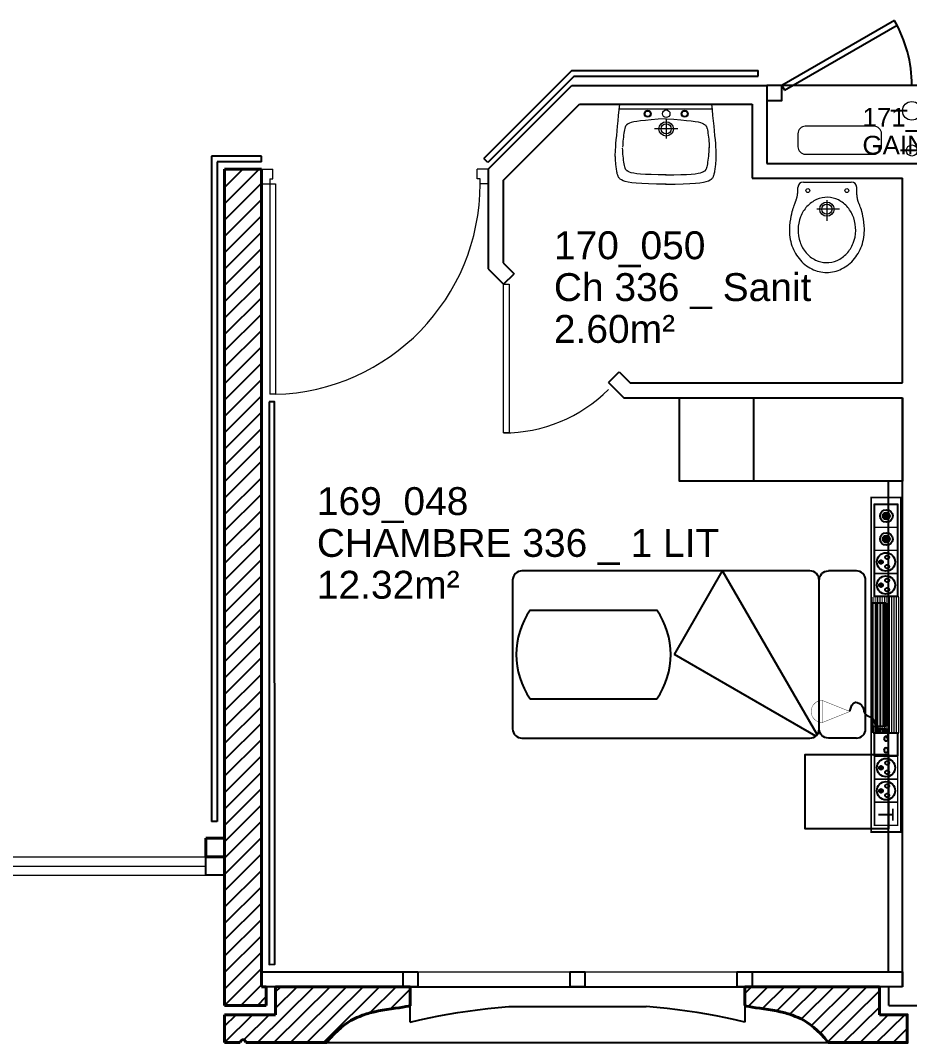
# Model space of a CAD drawing. Header units: metres. Extents: x 143.8 to 210.8, y 45.3 to 115.9.
# Drawn here: x 166.1 to 170.89, y 45.27 to 50.77 of the extents above; entities that cross this region are included whole.
import ezdxf

# ---------------------------------------------------------------- set-up
doc = ezdxf.new("R2010")
doc.units = ezdxf.units.M
doc.header["$LTSCALE"] = 0.6
doc.header["$MEASUREMENT"] = 0
doc.linetypes.add('CONTINU', pattern=[0])
doc.linetypes.add('HIDDEN2', pattern=[0.1875, 0.125, -0.0625])
doc.layers.get('0').update_dxf_attribs({"linetype": 'CONTINUOUS'})
for name, color, linetype in [('009 main courant', 181, 'CONTINUOUS'), ('010 Equipement CH', 7, 'CONTINUOUS'), ('400 Lits', 150, 'CONTINUOUS'), ('A_AGENC', 204, 'CONTINUOUS'), ('A_EQMP', 142, 'CONTINUOUS'), ('A_Etiqu_Gaine', 8, 'CONTINUOUS'), ('A_Etiqu_Gaine_code', 8, 'CONTINUOUS'), ('A_Etiqu_Local', 8, 'CONTINUOUS'), ('A_HACH_STRUC', 7, 'CONTINUOUS'), ('A_MUR_CLOIS', 8, 'CONTINU'), ('A_MURS_ALÈG', 7, 'CONTINU')]:
    doc.layers.add(name, color=color, linetype=linetype)
for name, color, linetype, lineweight in [('A_CHASS', 4, 'CONTINU', 0), ('A_MURS_STRU', 7, 'CONTINU', 40), ('A_PORTE', 8, 'CONTINU', 0), ('A_SANI', 5, 'CONTINU', 0)]:
    doc.layers.add(name, color=color, linetype=linetype, lineweight=lineweight)
doc.styles.add('Attribut', font='arial.ttf')
pattern_1 = [(0, (-148.712983, -85.579135), (0.0046875, 0.009375), [0, -0.009375])]

# ---------------------------------------------------------------- blocks, each defined once
blk = doc.blocks.new('TIRETTE-LIT')
at = {"layer": 'A_EQMP'}
h = blk.add_hatch(color=256, dxfattribs=at)
h.paths.add_polyline_path([(8.95, 3.75, 1), (6.05, 3.75, 1)])
h.paths.add_polyline_path([(6.05, -3.75, 1), (8.95, -3.75, 1)])
for p, q in [((0, 7.5), (0, -7.5)), ((15, 7.5), (0, 7.5)), ((15, -7.5), (15, 7.5)), ((0, -7.5), (15, -7.5))]:
    blk.add_line(p, q, dxfattribs=at)
at = {"layer": 'A_EQMP', "const_width": 0.24}
for points in [[(31.04, 21.42), (49.04, 28.62)], [(49.04, 28.62), (49.04, 14.22)], [(31.04, 21.42), (49.04, 14.22)]]:
    blk.add_lwpolyline(points, dxfattribs=at)
for points in [[(49.04, 14.22, 1), (49.04, 28.62, 1)], [(49.04, 27.42, 1.477033), (49.04, 27.42)]]:
    blk.add_lwpolyline(points, format="xyb", dxfattribs=at)
at = {"layer": 'A_EQMP'}
for centre in [(7.5, 3.75), (7.5, -3.75)]:
    blk.add_circle(centre, 1.45, dxfattribs=at)
blk.add_spline([(31.1, 21.54), (27.52, 27.45), (22.69, 24.22), (21.08, 19.57), (16.82, 17.32), (12.68, 10.42), (6.83, 9.91), (7.17, 3.87)], degree=3, dxfattribs=at)
blk = doc.blocks.new('A$C01C47C35')
at = {"layer": 'A_EQMP', "linetype": 'Continuous'}
h = blk.add_hatch(dxfattribs=at)
h.set_pattern_fill('DOTS', color=256, scale=0.15, style=0)
h.set_pattern_definition(pattern_1)
edge = h.paths.add_edge_path()
edge.add_line((1.2716, 0.4664), (1.2726, 0.4664))
edge.add_line((1.2726, 0.4664), (1.2726, 0.4839))
edge.add_line((1.2726, 0.4839), (0.5387, 0.4839))
edge.add_line((0.5387, 0.4839), (0.5387, 0.3239))
edge.add_line((0.5387, 0.3239), (0.574, 0.3239))
edge.add_line((0.574, 0.3239), (0.574, 0.4066))
edge.add_line((0.574, 0.4066), (0.905, 0.4066))
edge.add_line((0.905, 0.4066), (1.236, 0.4066))
edge.add_line((1.236, 0.4066), (1.236, 0.3499))
edge.add_spline(control_points=[(1.236, 0.3499), (1.2411, 0.3527), (1.2564, 0.3661), (1.2412, 0.4135), (1.2624, 0.4158), (1.2716, 0.4145)], knot_values=[28.337457, 28.337457, 28.337457, 28.337457, 30.502349, 36.382785, 39.476515, 39.476515, 39.476515, 39.476515], degree=3, periodic=0)
edge.add_line((1.2716, 0.4145), (1.2716, 0.4664))
at = {"layer": 'A_EQMP', "linetype": 'HIDDEN2'}
for points in [[(0.1237, 0.4052, 1), (0.0853, 0.4052, 1)], [(0.2478, 0.4052, 1), (0.2095, 0.4052, 1)], [(0.3424, 0.3767, 1), (0.3629, 0.3767, 1)], [(0.4665, 0.3767, 1), (0.487, 0.3767, 1)], [(1.4493, 0.3767, 1), (1.4697, 0.3767, 1)], [(1.5734, 0.3767, 1), (1.5939, 0.3767, 1)]]:
    blk.add_hatch(color=256, dxfattribs=at).paths.add_polyline_path(points)
at = {"layer": 'A_EQMP'}
h = blk.add_hatch(dxfattribs=at)
h.set_pattern_fill('PLASTI', color=1, scale=0.16551, style=0)
h.set_pattern_definition([(360, (-8.3594, 6.80946), (1e-17, 0.04137741), []), (360, (-8.3594, 6.81463), (1e-17, 0.04137741), []), (360, (-8.3594, 6.819804), (1e-17, 0.04137741), []), (360, (-8.3594, 6.83532), (1e-17, 0.04137741), [])])
h.paths.add_polyline_path([(1.236, 0.3239), (1.236, 0.4066), (0.905, 0.4066), (0.574, 0.4066), (0.574, 0.3239)])
at = {"layer": 'A_EQMP', "linetype": 'Continuous'}
h = blk.add_hatch(dxfattribs=at)
h.set_pattern_fill('DOTS', color=256, scale=0.15, style=0)
h.set_pattern_definition(pattern_1)
edge = h.paths.add_edge_path()
edge.add_spline(control_points=[(1.2716, 0.4145), (1.2624, 0.4158), (1.2412, 0.4135), (1.2564, 0.3661), (1.2411, 0.3527), (1.236, 0.3499)], knot_values=[28.337457, 28.337457, 28.337457, 28.337457, 31.431187, 37.311623, 39.476515, 39.476515, 39.476515, 39.476515], degree=3, periodic=0)
edge.add_line((1.236, 0.3499), (1.236, 0.3239))
edge.add_line((1.236, 0.3239), (1.2739, 0.3239))
edge.add_line((1.2739, 0.3239), (1.2739, 0.3423))
edge.add_line((1.2739, 0.3423), (1.2722, 0.3423))
edge.add_line((1.2722, 0.3423), (1.2722, 0.3423))
edge.add_line((1.2722, 0.3423), (1.2716, 0.3423))
edge.add_line((1.2716, 0.3423), (1.2716, 0.4145))
at = {"layer": 'A_EQMP'}
for p, q in [((0.574, 0.4066), (0.574, 0.3239)), ((0.905, 0.4066), (0.574, 0.4066)), ((0.905, 0.4066), (1.236, 0.4066)), ((1.236, 0.3239), (1.236, 0.4066)), ((0.574, 0.3239), (1.236, 0.3239))]:
    blk.add_line(p, q, dxfattribs=at)
for points, const_width in [([(1.805, 0.3239), (1.805, 0.4839), (0.005, 0.4839), (0.005, 0.3239)], 0.01), ([(0.5378, 0.3423), (0.5378, 0.4664), (0.0412, 0.4664), (0.0412, 0.3423)], 0.00828), ([(1.7688, 0.3423), (1.7688, 0.4664), (1.2722, 0.4664), (1.2722, 0.3423)], 0.00828)]:
    blk.add_lwpolyline(points, close=True, dxfattribs=dict(at, const_width=const_width))
at = {"layer": 'A_EQMP', "linetype": 'Continuous'}
blk.add_lwpolyline([(0.0412, 0.4664), (0.5378, 0.4664), (0.5378, 0.3423), (0.0412, 0.3423)], close=True, dxfattribs=at)
at = {"layer": 'A_EQMP', "const_width": 0.00828}
for points in [[(0.1654, 0.4664), (0.1654, 0.3423)], [(0.2895, 0.4664), (0.2895, 0.3423)], [(0.2895, 0.4664), (0.2895, 0.3423)], [(0.4136, 0.4664), (0.4136, 0.3423)], [(1.3964, 0.4664), (1.3964, 0.3423)], [(1.5205, 0.4664), (1.5205, 0.3423)], [(1.6446, 0.4664), (1.6446, 0.3423)], [(1.7688, 0.4664), (1.7688, 0.3423)]]:
    blk.add_lwpolyline(points, dxfattribs=at)
at = {"layer": 'A_EQMP'}
for centre, radius in [((0.3517, 0.4036), 0.0493), ((0.4759, 0.4036), 0.0493), ((1.4586, 0.4036), 0.0493), ((1.5827, 0.4036), 0.0493), ((0.1045, 0.4058), 0.0338), ((0.1045, 0.4052), 0.0192), ((0.2286, 0.4058), 0.0338), ((0.2286, 0.4052), 0.0192)]:
    blk.add_circle(centre, radius, dxfattribs=at)
at = {"layer": 'A_EQMP', "linetype": 'HIDDEN2'}
for centre in [(0.3265, 0.41), (0.3526, 0.3767), (0.3769, 0.41), (0.4506, 0.41), (0.4768, 0.3767), (0.5011, 0.41), (1.4334, 0.41), (1.4595, 0.3767), (1.4838, 0.41), (1.5575, 0.41), (1.5836, 0.3767), (1.6079, 0.41)]:
    blk.add_circle(centre, 0.0102, dxfattribs=at)
at = {"layer": 'A_EQMP', "linetype": 'HIDDEN2', "xscale": -0.00827548159, "yscale": 0.00827548159, "zscale": 0.00827548159, "rotation": 90}
blk.add_blockref('TIRETTE-LIT', (1.3337, 0.4664), dxfattribs=at)
at = {"layer": 'A_EQMP', "linetype": 'HIDDEN2', "insert": (1.6759, 0.4453), "char_height": 0.082755, "width": 0.124132, "attachment_point": 1}
blk.add_mtext('\\fArial|b0|i0|c0|p34;T', dxfattribs=at)
blk = doc.blocks.new('A_Etiqu_Local')
at = {"style": 'Attribut', "flags": 1}
for tag, p in [('CODE_HOPITAL', (-0.4463, 1.632)), ('CODE_SITE', (-0.4463, 1.407)), ('CODE_BATIMENT', (-0.4463, 1.182)), ('CODE_SECTEUR', (-0.4463, 0.957)), ('CODE_ETAGE', (-0.4463, 0.732)), ('NOM_NORMALISE', (-0.4463, -0.843)), ('SECTEUR_ACTIVITE', (-0.4463, -1.068)), ('SOUS_SECTEUR_ACTIVITE', (-0.4463, -1.293)), ('VOLUME', (-0.4463, -1.518)), ('SERVICE', (-0.4463, -1.743)), ('CODE_UG', (-0.4463, -1.968)), ('CODE_UA', (-0.4463, -2.193)), ('CODE_POLE', (-0.4463, -2.418)), ('OCCUPANT_EXTERNE', (-0.4463, -2.643)), ('DISPONIBILITE', (-0.4463, -2.868)), ('ACCES_HANDICAPES', (-0.4463, -3.093)), ('NATURE_SOL', (-0.4463, -3.318)), ('RISQUE_LABORATOIRE', (-0.4463, -3.543)), ('AMIANTE', (-0.4463, -3.768))]:
    blk.add_attdef(tag, p, '', height=0.15, dxfattribs=at)
at = {"layer": 'A_Etiqu_Local', "style": 'Attribut'}
for tag, p in [('CODE_PIECE', (-0.4463, 0.282)), ('NOM_USAGE', (-0.4463, 0.057)), ('SURFACE', (-0.4463, -0.168))]:
    blk.add_attdef(tag, p, '', height=0.15, dxfattribs=at)
blk = doc.blocks.new('A_Etiqu_Gaine')
at = {"style": 'Attribut', "flags": 1}
for tag, p in [('CODE_HOPITAL', (-0.4323, 0.8651)), ('CODE_SITE', (-0.4323, 0.7151)), ('CODE_BATIMENT', (-0.4323, 0.5651)), ('CODE_SECTEUR', (-0.4323, 0.4151)), ('CODE_ETAGE', (-0.4323, 0.2651)), ('NOM_NORMALISE', (-0.4323, -0.3349)), ('SECTEUR_ACTIVITE', (-0.4323, -0.4849)), ('SOUS_SECTEUR_ACTIVITE', (-0.4323, -0.6349)), ('SURFACE', (-0.4323, -0.7849)), ('CODE_UG', (-0.4323, -0.9349)), ('CODE_POLE', (-0.4323, -1.0849)), ('AMIANTE', (-0.4323, -1.2349))]:
    blk.add_attdef(tag, p, '', height=0.1, dxfattribs=at)
at = {"layer": 'A_Etiqu_Gaine', "style": 'Attribut'}
blk.add_attdef('NOM_USAGE', (-0.4323, -0.1849), '', height=0.1, dxfattribs=at)
at = {"layer": 'A_Etiqu_Gaine_code', "style": 'Attribut'}
blk.add_attdef('CODE_PIECE', (-0.4323, -0.0349), '', height=0.1, dxfattribs=at)
blk = doc.blocks.new('BROCA2-G192')
at = {"layer": '400 Lits', "linetype": 'Continuous'}
for p, q in [((24.795578, 1.825006), (25.055389, 2.275006)), ((25.564117, 1.393861), (25.055389, 2.275006)), ((25.775002, 2.275006), (25.625008, 2.275006)), ((25.575005, 1.425004), (25.575005, 2.225007)), ((25.556152, 1.385892), (24.795578, 1.825006)), ((25.775002, 1.375005), (25.625008, 1.375005))]:
    blk.add_line(p, q, dxfattribs=at)
for points in [[(25.525276, 2.275006), (23.975006, 2.275006, 0.414214), (23.925006, 2.225007), (23.925003, 1.425004, 0.414214), (23.975006, 1.375004), (25.525276, 1.375005)], [(25.525002, 1.375005, 0.414213), (25.575002, 1.425004), (25.575005, 2.225007, 0.414214), (25.525002, 2.275007)], [(25.625008, 1.375005, -0.414213), (25.575008, 1.425004), (25.575005, 2.225007, -0.414214), (25.625008, 2.275007)], [(25.775002, 1.375005, 0.414213), (25.825002, 1.425004), (25.825005, 2.225007, 0.414214), (25.775002, 2.275007)]]:
    blk.add_lwpolyline(points, format="xyb", dxfattribs=at)
blk = doc.blocks.new('BROCA2-G215')
at = {"layer": '400 Lits', "linetype": 'Continuous'}
for p, q in [((24.019503, 2.063558), (24.701082, 2.063558)), ((24.019503, 1.586453), (24.701082, 1.586453))]:
    blk.add_line(p, q, dxfattribs=at)
for start, end in [(145.007771, 214.992539), (325.007913, 34.99193)]:
    blk.add_arc((24.360292, 1.825006), 0.415985, start, end, dxfattribs=at)

msp = doc.modelspace()

# ---------------------------------------------------------------- hatches: boundary and pattern name
at = {"layer": 'A_HACH_STRUC'}
h = msp.add_hatch(dxfattribs=at)
h.set_pattern_fill('ANSI31', color=8, scale=0.5, angle=359.7696, style=0)
h.set_pattern_definition([(44.7696, (167.19986, 45.471174), (-0.0440161, 0.0443715), [])])
h.paths.add_polyline_path([(167.3999, 49.9711), (167.1999, 49.9711), (167.1999, 46.2712), (167.1999, 46.1712), (167.1999, 45.4712), (167.4249, 45.4712), (167.4249, 45.5712), (167.3999, 45.5712), (167.3999, 45.6512)])
h = msp.add_hatch(dxfattribs=at)
h.set_pattern_fill('ANSI31', color=8, scale=0.5, angle=359.7696, style=0)
h.set_pattern_definition([(44.7696, (167.2002, 45.27117), (-0.044016, 0.0443715), [])])
h.paths.add_polyline_path([(168.2002, 45.5712), (168.1602, 45.5712), (167.4751, 45.5712), (167.4751, 45.4212), (167.2002, 45.4212), (167.2002, 45.2712), (167.2852, 45.2712, -1), (167.3152, 45.2712), (167.7502, 45.2712), (167.7705, 45.296), (167.7903, 45.3178), (167.8095, 45.3367), (167.8282, 45.353), (167.8463, 45.3671), (167.8638, 45.3791), (167.8808, 45.3893), (167.8972, 45.3981), (167.9132, 45.4056), (167.9285, 45.4122), (167.94, 45.4167), (167.951, 45.4208), (167.9585, 45.4233), (167.9661, 45.4258), (167.974, 45.4282), (167.9822, 45.4305), (167.9906, 45.4327), (167.9995, 45.4348), (168.0089, 45.4369), (168.0292, 45.441), (168.051, 45.445), (168.0736, 45.4488), (168.0965, 45.4524), (168.1188, 45.4557), (168.1401, 45.4589), (168.1595, 45.4617), (168.1764, 45.4643), (168.1903, 45.4665), (168.2002, 45.4683)])
h = msp.add_hatch(dxfattribs=at)
h.set_pattern_fill('ANSI31', color=8, scale=0.5, angle=359.7696, style=0)
h.set_pattern_definition([(44.7696, (170.00019, 45.27117), (-0.044016, 0.0443715), [])])
h.paths.add_polyline_path([(170.8752, 45.4212), (170.7253, 45.4212), (170.7253, 45.5712), (170.0002, 45.5712), (170.0002, 45.4683), (170.0101, 45.4665), (170.024, 45.4643), (170.0409, 45.4617), (170.0603, 45.4589), (170.0816, 45.4557), (170.1039, 45.4524), (170.1268, 45.4488), (170.1494, 45.445), (170.1712, 45.441), (170.1915, 45.4369), (170.2009, 45.4348), (170.2098, 45.4327), (170.2182, 45.4305), (170.2264, 45.4282), (170.2343, 45.4258), (170.2419, 45.4233), (170.2494, 45.4208), (170.2569, 45.418), (170.2643, 45.4152), (170.2718, 45.4122), (170.2872, 45.4056), (170.3032, 45.3981), (170.3196, 45.3893), (170.3366, 45.3791), (170.3541, 45.3671), (170.3722, 45.353), (170.3909, 45.3367), (170.4101, 45.3178), (170.4298, 45.296), (170.4502, 45.2712), (170.8752, 45.2712)])

# ---------------------------------------------------------------- linework, layer by layer
at = {"layer": '009 main courant', "color": 8, "linetype": 'Continuous'}
for p, q in [((169.0691, 50.5011), (168.5957, 50.0276)), ((169.0691, 50.5011), (170.0725, 50.5011)), ((170.0724, 50.4711), (170.0725, 50.5011)), ((169.0815, 50.4711), (168.6169, 50.0064)), ((169.0815, 50.4711), (170.0725, 50.4711)), ((167.3999, 50.0411), (167.1299, 50.0411)), ((167.1299, 50.0411), (167.1299, 46.4612)), ((167.3999, 50.011), (167.1599, 50.011)), ((167.1599, 50.011), (167.1599, 46.4612)), ((167.3999, 50.011), (167.3999, 50.0411)), ((168.6169, 50.0064), (168.5957, 50.0276)), ((167.1599, 46.4612), (167.1299, 46.4612))]:
    msp.add_line(p, q, dxfattribs=at)
msp.add_lwpolyline([(167.4399, 48.7187), (167.4398, 45.6915), (167.4712, 45.6927), (167.4699, 48.7187)], close=True, dxfattribs=at)
at = {"layer": 'A_AGENC', "color": 8, "linetype": 'Continuous'}
for p, q in [((170.8061, 50.7711), (170.1999, 50.4211)), ((170.8211, 50.7451), (170.8061, 50.7711)), ((170.2149, 50.3951), (170.8211, 50.7451)), ((171.6799, 50.4211), (170.1199, 50.4211)), ((170.1999, 50.4211), (170.2149, 50.3951))]:
    msp.add_line(p, q, dxfattribs=at)
msp.add_lwpolyline([(170.1199, 50.4211), (170.1199, 50.3411), (170.1999, 50.3411), (170.1999, 50.4211)], dxfattribs=at)
msp.add_arc((170.1999, 50.4211), 0.7, 360, 30, dxfattribs=at)
at = {"layer": 'A_CHASS', "color": 8}
for p, q in [((165.65, 46.2712), (167.1, 46.2712)), ((165.6501, 46.2212), (167.0999, 46.2212)), ((165.6501, 46.1712), (167.1999, 46.1712))]:
    msp.add_line(p, q, dxfattribs=at)
at = {"layer": 'A_CHASS', "color": 8, "linetype": 'Continuous'}
for p, q in [((168.2402, 45.6512), (169.9602, 45.6512)), ((169.9602, 45.5712), (168.2402, 45.5712))]:
    msp.add_line(p, q, dxfattribs=at)
at = {"layer": 'A_EQMP', "color": 8, "linetype": 'Continuous'}
for p, q in [((170.8748, 50.2848), (170.7869, 50.2848)), ((170.9613, 50.0711), (170.8383, 50.0711)), ((170.0497, 48.2911), (170.0497, 48.7411)), ((170.7748, 45.6512), (170.7749, 48.2911))]:
    msp.add_line(p, q, dxfattribs=at)
for points in [[(170.8497, 48.7411), (170.8497, 48.2911), (169.6497, 48.2911), (169.6497, 48.7411)], [(170.7748, 46.4212), (170.3248, 46.4212), (170.3248, 46.8212), (170.7748, 46.8212)]]:
    msp.add_lwpolyline(points, close=True, dxfattribs=at)
at = {"layer": 'A_MUR_CLOIS', "color": 8, "linetype": 'Continuous'}
for p, q in [((168.6197, 49.9711), (169.0697, 50.4211)), ((169.0697, 50.4211), (170.1199, 50.4211)), ((170.1199, 50.4211), (170.1199, 50.0015)), ((168.6997, 49.9096), (169.1111, 50.3211)), ((169.1111, 50.3211), (170.0399, 50.3211)), ((170.0399, 50.3211), (170.0399, 49.9215)), ((170.1199, 50.0015), (171.6799, 50.0015)), ((168.6197, 49.9711), (168.6197, 49.4336)), ((168.6997, 49.9096), (168.6997, 49.4667)), ((170.0399, 49.9215), (170.8499, 49.9215)), ((170.8499, 48.8211), (170.8499, 49.9215)), ((168.6997, 49.4667), (168.7584, 49.408)), ((168.6197, 49.4336), (168.7018, 49.3514)), ((168.7018, 49.3514), (168.7584, 49.408)), ((169.2675, 48.8232), (169.3241, 48.8798)), ((169.3241, 48.8798), (169.3828, 48.8211)), ((169.2675, 48.8232), (169.3497, 48.7411)), ((169.3828, 48.8211), (170.8499, 48.8211)), ((169.3497, 48.7411), (170.8499, 48.7411)), ((170.8502, 45.5712), (170.8499, 48.7411)), ((168.2402, 45.5712), (167.3999, 45.5712)), ((170.8502, 45.5712), (169.9602, 45.5712)), ((170.7753, 45.4712), (170.7753, 45.5712)), ((170.7753, 45.4712), (171.0251, 45.4712))]:
    msp.add_line(p, q, dxfattribs=at)
for points in [[(167.1999, 46.1712), (167.0999, 46.1712), (167.0999, 46.2712), (167.1999, 46.2712)], [(169.0602, 45.5712), (169.0602, 45.6512), (169.1402, 45.6512), (169.1402, 45.5712)]]:
    msp.add_lwpolyline(points, close=True, dxfattribs=at)
for points in [[(167.3999, 45.5712), (167.3999, 45.6512), (168.2402, 45.6512)], [(168.1602, 45.6512), (168.1602, 45.5712)], [(168.2402, 45.6512), (168.2402, 45.5712)], [(169.9602, 45.5712), (169.9602, 45.6512), (170.8502, 45.6512)], [(170.0402, 45.6512), (170.0402, 45.5712)], [(170.8502, 45.6512), (170.8502, 45.5712)]]:
    msp.add_lwpolyline(points, dxfattribs=at)
at = {"layer": 'A_MURS_ALÈG', "color": 8, "ltscale": 200}
for p, q in [((168.2002, 45.3812), (168.2002, 45.5712)), ((170.0002, 45.5712), (170.0002, 45.3812)), ((168.4048, 45.4247), (168.4567, 45.4332)), ((168.4567, 45.4332), (168.5093, 45.4408)), ((168.5093, 45.4408), (168.5627, 45.4477)), ((168.5627, 45.4477), (168.6174, 45.4539)), ((168.6174, 45.4539), (168.6733, 45.4595)), ((168.6733, 45.4595), (168.7308, 45.4646)), ((168.7308, 45.4646), (169.4696, 45.4646)), ((169.5271, 45.4595), (169.4696, 45.4646)), ((169.583, 45.4539), (169.5271, 45.4595)), ((169.6376, 45.4477), (169.583, 45.4539)), ((169.6911, 45.4408), (169.6376, 45.4477)), ((169.7437, 45.4332), (169.6911, 45.4408)), ((169.7956, 45.4247), (169.7437, 45.4332)), ((168.2002, 45.3812), (168.2514, 45.3936)), ((168.2514, 45.3936), (168.3024, 45.405)), ((168.3024, 45.405), (168.3535, 45.4153)), ((168.3535, 45.4153), (168.4048, 45.4247)), ((169.8469, 45.4153), (169.7956, 45.4247)), ((169.898, 45.405), (169.8469, 45.4153)), ((169.949, 45.3936), (169.898, 45.405)), ((170.0002, 45.3812), (169.949, 45.3936)), ((167.7502, 45.2712), (170.4502, 45.2712))]:
    msp.add_line(p, q, dxfattribs=at)
at = {"layer": 'A_MURS_ALÈG', "color": 8, "linetype": 'Continuous'}
msp.add_line((168.2002, 45.5712), (170.0002, 45.5712), dxfattribs=at)
at = {"layer": 'A_MURS_STRU', "color": 8, "linetype": 'Continuous'}
for p, q in [((167.3999, 49.9711), (167.1999, 49.9711)), ((167.1999, 46.2712), (167.1999, 49.9711)), ((167.3999, 45.5712), (167.3999, 49.9711)), ((167.1999, 46.3712), (167.1, 46.3712)), ((167.1, 46.3712), (167.1, 46.2712)), ((167.1999, 45.4712), (167.1999, 46.3712)), ((167.1999, 46.2712), (167.1, 46.2712)), ((167.4249, 45.5712), (167.3999, 45.5712)), ((167.4249, 45.4712), (167.4249, 45.5712)), ((167.4751, 45.4212), (167.4751, 45.5712)), ((168.2002, 45.5712), (167.4751, 45.5712)), ((168.2003, 45.4684), (168.2002, 45.5712)), ((170.0002, 45.5712), (170.7253, 45.5712)), ((170.0002, 45.4712), (170.0002, 45.5712)), ((170.7253, 45.4212), (170.7253, 45.5712)), ((167.1999, 45.4712), (167.4249, 45.4712)), ((167.4751, 45.4212), (167.2002, 45.4212)), ((167.2002, 45.4212), (167.2002, 45.2712)), ((167.2002, 45.2712), (167.2852, 45.2712)), ((167.3152, 45.2712), (167.7502, 45.2712))]:
    msp.add_line(p, q, dxfattribs=at)
for points in [[(167.7502, 45.2712), (167.7705, 45.296), (167.7903, 45.3178), (167.8095, 45.3367), (167.8282, 45.353), (167.8463, 45.3671), (167.8638, 45.3791), (167.8808, 45.3893), (167.8972, 45.3981), (167.9132, 45.4056), (167.9285, 45.4122), (167.9285, 45.4122), (167.9361, 45.4152), (167.9435, 45.418), (167.951, 45.4208), (167.9585, 45.4233), (167.9661, 45.4258), (167.974, 45.4282), (167.9822, 45.4305), (167.9906, 45.4327), (167.9995, 45.4348), (168.0089, 45.4369), (168.0089, 45.4369), (168.0292, 45.441), (168.051, 45.445), (168.0736, 45.4488), (168.0965, 45.4524), (168.1188, 45.4557), (168.1401, 45.4589), (168.1595, 45.4617), (168.1764, 45.4643), (168.1903, 45.4665), (168.2003, 45.4684)], [(170.4502, 45.2712), (170.4298, 45.296), (170.4101, 45.3178), (170.3909, 45.3367), (170.3722, 45.353), (170.3541, 45.3671), (170.3366, 45.3791), (170.3196, 45.3893), (170.3032, 45.3981), (170.2872, 45.4056), (170.2718, 45.4122), (170.2718, 45.4122), (170.2643, 45.4152), (170.2569, 45.418), (170.2494, 45.4208), (170.2419, 45.4233), (170.2343, 45.4258), (170.2264, 45.4282), (170.2182, 45.4305), (170.2098, 45.4327), (170.2009, 45.4348), (170.1915, 45.4369), (170.1915, 45.4369), (170.1712, 45.441), (170.1494, 45.445), (170.1268, 45.4488), (170.1039, 45.4524), (170.0816, 45.4557), (170.0603, 45.4589), (170.0409, 45.4617), (170.024, 45.4643), (170.0101, 45.4665), (170.0001, 45.4684)], [(170.7253, 45.4212), (170.8752, 45.4212), (170.8752, 45.2712), (170.4502, 45.2712)]]:
    msp.add_lwpolyline(points, dxfattribs=at)
msp.add_arc((167.3002, 45.2712), 0.015, 360, 180, dxfattribs=at)
at = {"layer": 'A_PORTE', "color": 8, "linetype": 'Continuous'}
for p, q in [((167.3999, 49.9711), (167.3999, 49.8911)), ((167.3999, 49.9711), (167.4598, 49.9711)), ((167.4598, 49.9188), (167.4598, 49.9711)), ((168.5598, 49.9188), (168.5598, 49.9711)), ((168.6197, 49.9711), (168.5598, 49.9711)), ((168.6197, 49.9711), (168.6197, 49.8911)), ((167.3999, 49.8911), (167.4738, 49.8911)), ((167.4438, 49.9188), (167.4438, 48.7595)), ((167.4438, 49.9188), (167.4598, 49.9188)), ((167.4738, 49.8911), (167.4738, 48.7595)), ((168.5758, 49.9188), (168.5598, 49.9188)), ((168.5758, 49.8911), (168.5758, 49.9188)), ((168.6197, 49.8911), (168.5758, 49.8911)), ((167.4738, 48.7595), (167.4438, 48.7595))]:
    msp.add_line(p, q, dxfattribs=at)
msp.add_lwpolyline([(168.7318, 49.3514), (168.7318, 48.5514), (168.7018, 48.5514), (168.7018, 49.3514)], close=True, dxfattribs=at)
at = {"layer": 'A_PORTE', "color": 8}
msp.add_arc((167.4438, 49.8911), 1.132, 271.5186, 360, dxfattribs=at)
at = {"layer": 'A_PORTE', "color": 8, "linetype": 'Continuous'}
msp.add_arc((168.7018, 49.3514), 0.8, 270, 315, dxfattribs=at)
at = {"layer": 'A_SANI', "color": 8, "linetype": 'Continuous'}
for p, q in [((169.3217, 50.2593), (169.3247, 50.2896)), ((169.3247, 50.2896), (169.3278, 50.3211)), ((169.3278, 50.3211), (169.8232, 50.3211)), ((169.3278, 50.2961), (169.8232, 50.2961)), ((169.8262, 50.2896), (169.8232, 50.3211)), ((169.8293, 50.2593), (169.8262, 50.2896)), ((169.316, 50.2026), (169.3188, 50.2303)), ((169.3188, 50.2303), (169.3217, 50.2593)), ((169.5775, 50.2386), (169.5775, 50.1365)), ((169.8322, 50.2303), (169.8293, 50.2593)), ((169.835, 50.2026), (169.8322, 50.2303)), ((169.311, 50.1521), (169.3134, 50.1765)), ((169.3134, 50.1765), (169.316, 50.2026)), ((169.6407, 50.1875), (169.5142, 50.1875)), ((169.8376, 50.1765), (169.835, 50.2026)), ((169.84, 50.1521), (169.8376, 50.1765)), ((169.3057, 50.0902), (169.3071, 50.1088)), ((169.3071, 50.1088), (169.3089, 50.1294)), ((169.3089, 50.1294), (169.311, 50.1521)), ((169.8421, 50.1294), (169.84, 50.1521)), ((169.8439, 50.1088), (169.8421, 50.1294)), ((169.8453, 50.0902), (169.8439, 50.1088)), ((169.3037, 50.0473), (169.3038, 50.0533)), ((169.3038, 50.0533), (169.304, 50.0597)), ((169.304, 50.0597), (169.3042, 50.0665)), ((169.3042, 50.0665), (169.3046, 50.0738)), ((169.3046, 50.0738), (169.3057, 50.0902)), ((169.8464, 50.0738), (169.8453, 50.0902)), ((169.8468, 50.0665), (169.8464, 50.0738)), ((169.847, 50.0597), (169.8468, 50.0665)), ((169.8472, 50.0533), (169.847, 50.0597)), ((169.8473, 50.0473), (169.8472, 50.0533)), ((169.3037, 50.0415), (169.3037, 50.0473)), ((169.3039, 50.0358), (169.3037, 50.0415)), ((169.3041, 50.0302), (169.3039, 50.0358)), ((169.3044, 50.0246), (169.3041, 50.0302)), ((169.3047, 50.0189), (169.3044, 50.0246)), ((169.3052, 50.013), (169.3047, 50.0189)), ((169.3058, 50.0068), (169.3052, 50.013)), ((169.3064, 50.0004), (169.3058, 50.0068)), ((169.3071, 49.9939), (169.3064, 50.0004)), ((169.3078, 49.9874), (169.3071, 49.9939)), ((169.8432, 49.9874), (169.8439, 49.9939)), ((169.8439, 49.9939), (169.8446, 50.0004)), ((169.8446, 50.0004), (169.8452, 50.0068)), ((169.8452, 50.0068), (169.8458, 50.013)), ((169.8458, 50.013), (169.8462, 50.0189)), ((169.8462, 50.0189), (169.8466, 50.0246)), ((169.8466, 50.0246), (169.8469, 50.0302)), ((169.8469, 50.0302), (169.8471, 50.0358)), ((169.8471, 50.0358), (169.8473, 50.0415)), ((169.8473, 50.0415), (169.8473, 50.0473)), ((169.3086, 49.9808), (169.3078, 49.9874)), ((169.3095, 49.9743), (169.3086, 49.9808)), ((169.3104, 49.9681), (169.3095, 49.9743)), ((169.3114, 49.962), (169.3104, 49.9681)), ((169.3124, 49.9563), (169.3114, 49.962)), ((169.3134, 49.951), (169.3124, 49.9563)), ((169.3145, 49.9461), (169.3134, 49.951)), ((169.3156, 49.9417), (169.3145, 49.9461)), ((169.3168, 49.9377), (169.3156, 49.9417)), ((169.8342, 49.9377), (169.8354, 49.9417)), ((169.8354, 49.9417), (169.8365, 49.9461)), ((169.8365, 49.9461), (169.8376, 49.951)), ((169.8376, 49.951), (169.8386, 49.9563)), ((169.8386, 49.9563), (169.8396, 49.962)), ((169.8396, 49.962), (169.8406, 49.9681)), ((169.8406, 49.9681), (169.8415, 49.9743)), ((169.8415, 49.9743), (169.8424, 49.9808)), ((169.8424, 49.9808), (169.8432, 49.9874)), ((169.3182, 49.934), (169.3168, 49.9377)), ((169.3197, 49.9306), (169.3182, 49.934)), ((169.3213, 49.9275), (169.3197, 49.9306)), ((169.3232, 49.9247), (169.3213, 49.9275)), ((169.3254, 49.922), (169.3232, 49.9247)), ((169.3278, 49.9195), (169.3254, 49.922)), ((169.3305, 49.9172), (169.3278, 49.9195)), ((169.3372, 49.9126), (169.3305, 49.9172)), ((169.3459, 49.9084), (169.3372, 49.9126)), ((169.3574, 49.9046), (169.3459, 49.9084)), ((169.3725, 49.9011), (169.3574, 49.9046)), ((169.3918, 49.898), (169.3725, 49.9011)), ((169.4161, 49.8954), (169.3918, 49.898)), ((169.4461, 49.8931), (169.4161, 49.8954)), ((169.4825, 49.8914), (169.4461, 49.8931)), ((169.526, 49.8901), (169.4825, 49.8914)), ((169.5775, 49.8893), (169.526, 49.8901)), ((169.5735, 49.8893), (169.625, 49.8901)), ((169.625, 49.8901), (169.6685, 49.8914)), ((169.6685, 49.8914), (169.7049, 49.8931)), ((169.7049, 49.8931), (169.7349, 49.8954)), ((169.7349, 49.8954), (169.7592, 49.898)), ((169.7592, 49.898), (169.7785, 49.9011)), ((169.7785, 49.9011), (169.7936, 49.9046)), ((169.7936, 49.9046), (169.8051, 49.9084)), ((169.8051, 49.9084), (169.8138, 49.9126)), ((169.8138, 49.9126), (169.8205, 49.9172)), ((169.8205, 49.9172), (169.8232, 49.9195)), ((169.8232, 49.9195), (169.8256, 49.922)), ((169.8256, 49.922), (169.8278, 49.9247)), ((169.8278, 49.9247), (169.8297, 49.9275)), ((169.8297, 49.9275), (169.8313, 49.9306)), ((169.8313, 49.9306), (169.8328, 49.934)), ((169.8328, 49.934), (169.8342, 49.9377)), ((170.3163, 49.9015), (170.5735, 49.9015)), ((170.2862, 49.8695), (170.2863, 49.8727)), ((170.6036, 49.8695), (170.6035, 49.8727)), ((170.4425, 49.8046), (170.4425, 49.6923)), ((170.5108, 49.7557), (170.3888, 49.7557))]:
    msp.add_line(p, q, dxfattribs=at)
for points in [[(169.5777, 50.2422), (169.5337, 50.2392), (169.4965, 50.2363), (169.4654, 50.2334), (169.4398, 50.2305), (169.4191, 50.2276), (169.4026, 50.2246), (169.3899, 50.2216), (169.3802, 50.2185), (169.3729, 50.2153), (169.3675, 50.2119), (169.3675, 50.2119), (169.3653, 50.2102), (169.3634, 50.2085), (169.3617, 50.2066), (169.3602, 50.2046), (169.359, 50.2025), (169.3578, 50.2002), (169.3568, 50.1978), (169.3559, 50.1951), (169.3551, 50.1921), (169.3543, 50.1889), (169.3543, 50.1889), (169.3527, 50.1816), (169.3511, 50.1732), (169.3497, 50.164), (169.3482, 50.154), (169.3469, 50.1436), (169.3458, 50.1327), (169.3448, 50.1216), (169.344, 50.1104), (169.3434, 50.0994), (169.343, 50.0886)], [(169.5743, 50.2422), (169.6183, 50.2392), (169.6555, 50.2363), (169.6867, 50.2334), (169.7123, 50.2305), (169.733, 50.2276), (169.7494, 50.2246), (169.7622, 50.2216), (169.7719, 50.2185), (169.7791, 50.2153), (169.7846, 50.2119), (169.7846, 50.2119), (169.7868, 50.2102), (169.7887, 50.2085), (169.7904, 50.2066), (169.7918, 50.2046), (169.7931, 50.2025), (169.7942, 50.2002), (169.7952, 50.1978), (169.7961, 50.1951), (169.797, 50.1921), (169.7978, 50.1889), (169.7978, 50.1889), (169.7994, 50.1816), (169.8009, 50.1732), (169.8024, 50.1639), (169.8038, 50.1539), (169.8051, 50.1433), (169.8063, 50.1322), (169.8073, 50.1208), (169.8081, 50.1093), (169.8087, 50.0978), (169.8091, 50.0864)], [(169.5777, 49.9402), (169.5337, 49.9406), (169.4965, 49.9414), (169.4654, 49.9427), (169.4398, 49.9444), (169.4191, 49.9465), (169.4026, 49.9489), (169.3899, 49.9516), (169.3802, 49.9545), (169.3729, 49.9576), (169.3675, 49.961), (169.3675, 49.961), (169.3653, 49.9627), (169.3634, 49.9644), (169.3617, 49.9663), (169.3602, 49.9683), (169.359, 49.9704), (169.3578, 49.9727), (169.3568, 49.9751), (169.3559, 49.9778), (169.3551, 49.9808), (169.3543, 49.984), (169.3543, 49.984), (169.3527, 49.9913), (169.3511, 49.9997), (169.3497, 50.0089), (169.3482, 50.0188), (169.3469, 50.0293), (169.3458, 50.0402), (169.3448, 50.0513), (169.344, 50.0625), (169.3434, 50.0735), (169.343, 50.0843)], [(169.5743, 49.9402), (169.6183, 49.9406), (169.6555, 49.9414), (169.6867, 49.9427), (169.7123, 49.9444), (169.733, 49.9465), (169.7494, 49.9489), (169.7622, 49.9516), (169.7719, 49.9545), (169.7791, 49.9576), (169.7846, 49.961), (169.7846, 49.961), (169.7868, 49.9627), (169.7887, 49.9644), (169.7904, 49.9663), (169.7918, 49.9683), (169.7931, 49.9704), (169.7942, 49.9727), (169.7952, 49.9751), (169.7961, 49.9778), (169.797, 49.9808), (169.7978, 49.984), (169.7978, 49.984), (169.7994, 49.9913), (169.8009, 49.9997), (169.8024, 50.009), (169.8038, 50.019), (169.8051, 50.0296), (169.8063, 50.0407), (169.8073, 50.0521), (169.8081, 50.0636), (169.8087, 50.0751), (169.8091, 50.0865)], [(170.2423, 49.6654), (170.2452, 49.6848), (170.2481, 49.702), (170.251, 49.7171), (170.2538, 49.7305), (170.2565, 49.7421), (170.2591, 49.7522), (170.2617, 49.761), (170.264, 49.7686), (170.2663, 49.7752), (170.2683, 49.781), (170.2683, 49.781), (170.2693, 49.7836), (170.2702, 49.786), (170.271, 49.7884), (170.2719, 49.7906), (170.2727, 49.7927), (170.2735, 49.7948), (170.2742, 49.7969), (170.275, 49.7989), (170.2757, 49.801), (170.2764, 49.803), (170.2764, 49.803), (170.2772, 49.8052), (170.2779, 49.8074), (170.2786, 49.8096), (170.2793, 49.8118), (170.28, 49.8141), (170.2807, 49.8164), (170.2813, 49.8187), (170.2819, 49.8209), (170.2824, 49.8232), (170.283, 49.8255), (170.283, 49.8255), (170.2838, 49.8299), (170.2845, 49.8342), (170.2851, 49.8385), (170.2855, 49.8428), (170.2858, 49.847), (170.286, 49.8513), (170.2861, 49.8557), (170.2862, 49.8602), (170.2862, 49.8648), (170.2862, 49.8695)], [(170.6427, 49.6654), (170.641, 49.6848), (170.6389, 49.702), (170.6364, 49.7171), (170.6338, 49.7305), (170.6309, 49.7421), (170.628, 49.7522), (170.6251, 49.761), (170.6223, 49.7686), (170.6196, 49.7752), (170.6172, 49.781), (170.6172, 49.781), (170.6161, 49.7836), (170.615, 49.786), (170.6141, 49.7884), (170.6132, 49.7906), (170.6124, 49.7927), (170.6116, 49.7948), (170.6109, 49.7969), (170.6103, 49.7989), (170.6097, 49.801), (170.6091, 49.803), (170.6091, 49.803), (170.6086, 49.8052), (170.6081, 49.8074), (170.6076, 49.8096), (170.6072, 49.8118), (170.6068, 49.8141), (170.6064, 49.8164), (170.6061, 49.8187), (170.6058, 49.8209), (170.6055, 49.8232), (170.6052, 49.8255), (170.6052, 49.8255), (170.6048, 49.8299), (170.6044, 49.8342), (170.6042, 49.8385), (170.6039, 49.8428), (170.6038, 49.847), (170.6037, 49.8513), (170.6036, 49.8557), (170.6036, 49.8602), (170.6036, 49.8648), (170.6036, 49.8695)]]:
    msp.add_lwpolyline(points, dxfattribs=at)
msp.add_lwpolyline([(170.2864, 50.1615), (170.2864, 50.0915, 0.414214), (170.3264, 50.0515), (170.6964, 50.0515, 0.414214), (170.7364, 50.0915), (170.7364, 50.1615, 0.414214), (170.6964, 50.2015), (170.3264, 50.2015, 0.414214)], format="xyb", close=True, dxfattribs=at)
for points in [[(170.4975, 49.4795, 0.102556), (170.5497, 49.5169, 0.093461), (170.5842, 49.5722, 0.177131), (170.587, 49.7087, 0.093461), (170.5548, 49.7654, 0.102556), (170.5043, 49.805, 0.222936), (170.3874, 49.8074, 0.102556), (170.3353, 49.77, 0.093461), (170.3007, 49.7146, 0.177283), (170.2979, 49.5782, 0.093461), (170.3301, 49.5214, 0.102556), (170.3807, 49.4819, 0.222781), (170.4975, 49.4795)], [(170.2416, 49.6647, 0.092772), (170.2509, 49.5697, 0.098236), (170.2925, 49.4895, 0.108258), (170.3613, 49.4338, 0.11669), (170.4414, 49.4149, 0.116228), (170.5216, 49.4338, 0.107322), (170.591, 49.4895, 0.097518), (170.6334, 49.5698, 0.092603), (170.6436, 49.6647, 0.094447)]]:
    msp.add_lwpolyline(points, format="xyb", dxfattribs=at)
for centre, radius in [((170.8998, 50.2848), 0.05), ((169.478, 50.269), 0.0189), ((169.478, 50.269), 0.0144), ((169.5775, 50.269), 0.0204), ((169.677, 50.269), 0.0189), ((169.677, 50.269), 0.0144), ((169.5775, 50.1875), 0.0387), ((169.5775, 50.1875), 0.0274), ((170.8998, 50.0711), 0.03), ((170.3399, 49.8554), 0.0105), ((170.5499, 49.8554), 0.0105), ((170.4425, 49.7557), 0.0383), ((170.4425, 49.7557), 0.0276)]:
    msp.add_circle(centre, radius, dxfattribs=at)
for centre, start, end in [((170.3163, 49.8715), 90, 177.8165), ((170.5735, 49.8715), 2.1835, 90)]:
    msp.add_arc(centre, 0.03, start, end, dxfattribs=at)

# ---------------------------------------------------------------- block references
at = {"layer": '010 Equipement CH', "color": 8, "linetype": 'Continuous', "rotation": 270}
msp.add_blockref('A$C01C47C35', (170.357, 48.2091), dxfattribs=at)
at = {"layer": '400 Lits', "color": 8}
for name in ['BROCA2-G192', 'BROCA2-G215']:
    msp.add_blockref(name, (144.826, 45.5342), dxfattribs=at)
at = {"layer": 'A_Etiqu_Gaine', "color": 8}
ref = msp.add_blockref('A_Etiqu_Gaine', (171.0662, 50.2352), dxfattribs=at)
ref.add_attrib('CODE_PIECE', '171_050', (170.6339, 50.2003), dxfattribs={"layer": 'A_Etiqu_Gaine_code', "height": 0.1, "style": 'Attribut'})
ref.add_attrib('NOM_USAGE', 'GAINE TEC', (170.6339, 50.0503), dxfattribs={"height": 0.1, "style": 'Attribut'})
at = {"layer": 'A_Etiqu_Local', "color": 8}
ref = msp.add_blockref('A_Etiqu_Local', (169.4194, 49.2042), dxfattribs=at)
ref.add_attrib('CODE_PIECE', '170_050', (168.9731, 49.4862), dxfattribs={"height": 0.15, "style": 'Attribut'})
ref.add_attrib('NOM_USAGE', 'Ch 336 _ Sanit', (168.9731, 49.2612), dxfattribs={"height": 0.15, "style": 'Attribut'})
ref.add_attrib('SURFACE', '2.60m²', (168.9731, 49.0362), dxfattribs={"height": 0.15, "style": 'Attribut'})
ref = msp.add_blockref('A_Etiqu_Local', (168.1435, 47.8276), dxfattribs=at)
ref.add_attrib('CODE_PIECE', '169_048', (167.6972, 48.1096), dxfattribs={"height": 0.15, "style": 'Attribut'})
ref.add_attrib('NOM_USAGE', 'CHAMBRE 336 _ 1 LIT', (167.6972, 47.8846), dxfattribs={"height": 0.15, "style": 'Attribut'})
ref.add_attrib('SURFACE', '12.32m²', (167.6972, 47.6596), dxfattribs={"height": 0.15, "style": 'Attribut'})

doc.saveas('drawing.dxf')
